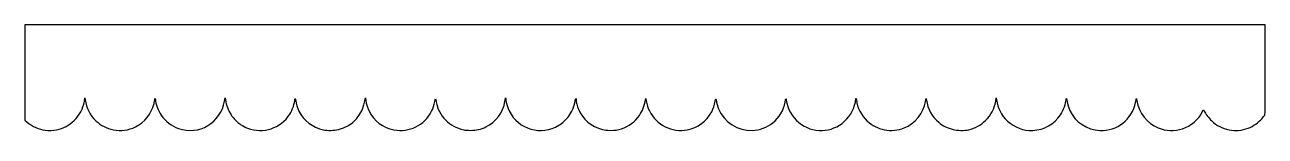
# Model space of a CAD drawing. Header units: centimetres. Extents: x -47.6 to 47.6, y -3.9 to 4.6.
import ezdxf

# ---------------------------------------------------------------- set-up
doc = ezdxf.new("R2010")
doc.units = ezdxf.units.CM
doc.header["$MEASUREMENT"] = 0
doc.layers.add('Layer 1', color=7, linetype='Continuous')

msp = doc.modelspace()

# ---------------------------------------------------------------- linework, layer by layer
at = {"layer": 'Layer 1'}
msp.add_open_spline([(-46.05073, -3.4736), (-46.53325, -3.40692), (-47.04363, -3.1775), (-47.43957, -2.84932), (-47.43957, -2.84932), (-47.43957, -2.84932), (-47.625, -2.69562), (-47.625, -2.69562), (-47.625, -2.69562), (-47.625, -2.69562), (-47.625, 0.9673), (-47.625, 0.9673), (-47.625, 0.9673), (-47.625, 0.9673), (-47.625, 4.63021), (-47.625, 4.63021), (-47.625, 4.63021), (-47.625, 4.63021), (0, 4.63021), (0, 4.63021), (0, 4.63021), (0, 4.63021), (47.625, 4.63021), (47.625, 4.63021), (47.625, 4.63021), (47.625, 4.63021), (47.625, 1.1776), (47.625, 1.1776), (47.625, 1.1776), (47.625, -2.17447), (47.62354, -2.27675), (47.57478, -2.33475), (47.57478, -2.33475), (47.54717, -2.3676), (47.4638, -2.4684), (47.38953, -2.55874), (47.38953, -2.55874), (47.15002, -2.85008), (46.69524, -3.17212), (46.32854, -3.31007), (46.32854, -3.31007), (45.85465, -3.48834), (45.31199, -3.53668), (44.85231, -3.44155), (44.85231, -3.44155), (44.32404, -3.33223), (43.90362, -3.11573), (43.52077, -2.75586), (43.52077, -2.75586), (43.29498, -2.54363), (43.02406, -2.18407), (42.94445, -1.99099), (42.94445, -1.99099), (42.92495, -1.9437), (42.90151, -1.9055), (42.89236, -1.90612), (42.89236, -1.90612), (42.88321, -1.90674), (42.84001, -1.97916), (42.79635, -2.06707), (42.79635, -2.06707), (42.51383, -2.63592), (41.90342, -3.1528), (41.275, -3.35531), (41.275, -3.35531), (40.6566, -3.55459), (40.00703, -3.53079), (39.41538, -3.28718), (39.41538, -3.28718), (38.54299, -2.92797), (37.91782, -2.13324), (37.77182, -1.19784), (37.77182, -1.19784), (37.7519, -1.07018), (37.73406, -0.99549), (37.73217, -1.03188), (37.73217, -1.03188), (37.73029, -1.06826), (37.70578, -1.20685), (37.6777, -1.33986), (37.6777, -1.33986), (37.40321, -2.64011), (36.24577, -3.54633), (34.93823, -3.48475), (34.93823, -3.48475), (33.92019, -3.43681), (33.0478, -2.8573), (32.62029, -1.94501), (32.62029, -1.94501), (32.50636, -1.70189), (32.38517, -1.28255), (32.38507, -1.13109), (32.38507, -1.13109), (32.38503, -1.07652), (32.37309, -1.03188), (32.35854, -1.03188), (32.35854, -1.03188), (32.34399, -1.03188), (32.33208, -1.07164), (32.33208, -1.12025), (32.33208, -1.12025), (32.33208, -1.3847), (32.12659, -1.94151), (31.90375, -2.28088), (31.90375, -2.28088), (31.42719, -3.00664), (30.65659, -3.44261), (29.77477, -3.48535), (29.77477, -3.48535), (29.06095, -3.51995), (28.36828, -3.2609), (27.83545, -2.76007), (27.83545, -2.76007), (27.35852, -2.31178), (27.07758, -1.76291), (26.99829, -1.12448), (26.99829, -1.12448), (26.99829, -1.12448), (26.97857, -0.96573), (26.97857, -0.96573), (26.97857, -0.96573), (26.97857, -0.96573), (26.93138, -1.22982), (26.93138, -1.22982), (26.93138, -1.22982), (26.81943, -1.85625), (26.59697, -2.27783), (26.14232, -2.72521), (26.14232, -2.72521), (25.77201, -3.08959), (25.36937, -3.31043), (24.8576, -3.42987), (24.8576, -3.42987), (24.54642, -3.5025), (23.95706, -3.49719), (23.65942, -3.41908), (23.65942, -3.41908), (23.23322, -3.30723), (22.8781, -3.1275), (22.55313, -2.8592), (22.55313, -2.8592), (22.06342, -2.45486), (21.69723, -1.78763), (21.61924, -1.15756), (21.61924, -1.15756), (21.59587, -0.96873), (21.5826, -0.98841), (21.53838, -1.27748), (21.53838, -1.27748), (21.40502, -2.14929), (20.75278, -2.95239), (19.89752, -3.29784), (19.89752, -3.29784), (19.43551, -3.48446), (18.86489, -3.539), (18.39398, -3.44155), (18.39398, -3.44155), (17.8678, -3.33266), (17.44521, -3.11566), (17.06691, -2.76007), (17.06691, -2.76007), (16.60317, -2.32418), (16.30695, -1.74603), (16.2289, -1.12448), (16.2289, -1.12448), (16.21781, -1.03621), (16.20493, -0.99509), (16.19988, -1.03188), (16.19988, -1.03188), (16.09715, -1.78035), (15.83255, -2.30826), (15.32283, -2.78174), (15.32283, -2.78174), (14.35126, -3.68421), (12.86115, -3.72737), (11.81835, -2.88323), (11.81835, -2.88323), (11.30113, -2.46456), (10.93022, -1.803), (10.85083, -1.15756), (10.85083, -1.15756), (10.82874, -0.97801), (10.82489, -0.98501), (10.76705, -1.30969), (10.76705, -1.30969), (10.66059, -1.90731), (10.30507, -2.49967), (9.819, -2.88927), (9.819, -2.88927), (9.35232, -3.26334), (8.84057, -3.45655), (8.24177, -3.48475), (8.24177, -3.48475), (7.12095, -3.53754), (6.07384, -2.86393), (5.64619, -1.815), (5.64619, -1.815), (5.56351, -1.61219), (5.51342, -1.41889), (5.4604, -1.09802), (5.4604, -1.09802), (5.44403, -0.99899), (5.43994, -1.00834), (5.39677, -1.24354), (5.39677, -1.24354), (5.33735, -1.5673), (5.26276, -1.78601), (5.1194, -2.05696), (5.1194, -2.05696), (4.73947, -2.77498), (4.04732, -3.28714), (3.24727, -3.44222), (3.24727, -3.44222), (2.06681, -3.67106), (0.87401, -3.07199), (0.3349, -1.97954), (0.3349, -1.97954), (0.20218, -1.71059), (0.14568, -1.52849), (0.09422, -1.20385), (0.09422, -1.20385), (0.06194, -1.00023), (0.05995, -0.99621), (0.04197, -1.09802), (0.04197, -1.09802), (-0.05215, -1.63073), (-0.18065, -1.97097), (-0.4219, -2.32622), (-0.4219, -2.32622), (-0.73966, -2.79414), (-1.26281, -3.18468), (-1.79917, -3.35435), (-1.79917, -3.35435), (-2.13854, -3.46171), (-2.25842, -3.47928), (-2.64583, -3.47845), (-2.64583, -3.47845), (-2.96081, -3.47778), (-3.0721, -3.46655), (-3.2676, -3.4157), (-3.2676, -3.4157), (-4.11342, -3.19569), (-4.78764, -2.61926), (-5.11118, -1.8395), (-5.11118, -1.8395), (-5.19956, -1.62648), (-5.29167, -1.28409), (-5.29167, -1.16854), (-5.29167, -1.16854), (-5.29167, -0.98203), (-5.32924, -1.00098), (-5.36366, -1.20485), (-5.36366, -1.20485), (-5.43897, -1.65086), (-5.61393, -2.07419), (-5.85608, -2.39624), (-5.85608, -2.39624), (-6.03708, -2.63695), (-6.36573, -2.93773), (-6.61615, -3.09184), (-6.61615, -3.09184), (-7.96126, -3.91963), (-9.72136, -3.41053), (-10.42486, -1.99021), (-10.42486, -1.99021), (-10.54763, -1.74234), (-10.65935, -1.3734), (-10.68116, -1.14379), (-10.68116, -1.14379), (-10.68983, -1.05254), (-10.70003, -0.98111), (-10.70384, -0.98504), (-10.70384, -0.98504), (-10.70765, -0.98897), (-10.72985, -1.10308), (-10.75317, -1.23863), (-10.75317, -1.23863), (-10.90385, -2.11418), (-11.43383, -2.82869), (-12.21725, -3.21251), (-12.21725, -3.21251), (-12.61188, -3.40584), (-12.93776, -3.47927), (-13.40115, -3.47927), (-13.40115, -3.47927), (-13.61929, -3.47927), (-13.83138, -3.46478), (-13.91708, -3.44401), (-13.91708, -3.44401), (-14.51408, -3.29936), (-14.9136, -3.08172), (-15.30673, -2.68698), (-15.30673, -2.68698), (-15.69769, -2.29443), (-15.95229, -1.80967), (-16.03643, -1.29767), (-16.03643, -1.29767), (-16.08873, -0.97939), (-16.09084, -0.97856), (-16.14032, -1.25677), (-16.14032, -1.25677), (-16.19448, -1.56129), (-16.25429, -1.74209), (-16.39125, -2.01523), (-16.39125, -2.01523), (-16.92462, -3.07896), (-18.11738, -3.66805), (-19.28057, -3.44224), (-19.28057, -3.44224), (-20.09676, -3.28379), (-20.82193, -2.7388), (-21.17963, -2.015), (-21.17963, -2.015), (-21.3094, -1.75243), (-21.40188, -1.46296), (-21.44161, -1.19498), (-21.44161, -1.19498), (-21.44161, -1.19498), (-21.4756, -0.96573), (-21.4756, -0.96573), (-21.4756, -0.96573), (-21.4756, -0.96573), (-21.4954, -1.11125), (-21.4954, -1.11125), (-21.4954, -1.11125), (-21.65186, -2.26128), (-22.42075, -3.12549), (-23.54792, -3.41821), (-23.54792, -3.41821), (-23.81869, -3.48853), (-24.44342, -3.5027), (-24.68563, -3.44401), (-24.68563, -3.44401), (-25.56512, -3.23091), (-26.19305, -2.7491), (-26.57068, -1.9976), (-26.57068, -1.9976), (-26.69172, -1.75672), (-26.80149, -1.40577), (-26.82094, -1.19744), (-26.82094, -1.19744), (-26.83575, -1.03885), (-26.88167, -0.96237), (-26.88167, -1.09629), (-26.88167, -1.09629), (-26.88167, -1.35373), (-27.07546, -1.90747), (-27.28067, -2.23639), (-27.28067, -2.23639), (-27.95747, -3.32118), (-29.31982, -3.76988), (-30.52236, -3.30405), (-30.52236, -3.30405), (-30.66936, -3.24711), (-30.89557, -3.13071), (-31.02507, -3.04538), (-31.02507, -3.04538), (-31.28366, -2.87499), (-31.6238, -2.53885), (-31.78568, -2.29371), (-31.78568, -2.29371), (-32.00919, -1.95527), (-32.1745, -1.5137), (-32.21507, -1.14679), (-32.21507, -1.14679), (-32.21507, -1.14679), (-32.23509, -0.96573), (-32.23509, -0.96573), (-32.23509, -0.96573), (-32.23509, -0.96573), (-32.28404, -1.23952), (-32.28404, -1.23952), (-32.28404, -1.23952), (-32.581, -2.90043), (-34.24044, -3.88414), (-35.82458, -3.33834), (-35.82458, -3.33834), (-36.34062, -3.16054), (-36.83705, -2.77942), (-37.15331, -2.31825), (-37.15331, -2.31825), (-37.37104, -2.00075), (-37.59705, -1.39634), (-37.59722, -1.13109), (-37.59722, -1.13109), (-37.59726, -1.07652), (-37.6092, -1.03188), (-37.62375, -1.03188), (-37.62375, -1.03188), (-37.6383, -1.03188), (-37.65021, -1.07164), (-37.65021, -1.12025), (-37.65021, -1.12025), (-37.65021, -1.16885), (-37.6741, -1.3028), (-37.7033, -1.4179), (-37.7033, -1.4179), (-37.90529, -2.21422), (-38.40965, -2.8491), (-39.12999, -3.2138), (-39.12999, -3.2138), (-39.62924, -3.46656), (-40.27702, -3.55387), (-40.81977, -3.44155), (-40.81977, -3.44155), (-41.34595, -3.33266), (-41.76854, -3.11566), (-42.14684, -2.76007), (-42.14684, -2.76007), (-42.622, -2.31345), (-42.905, -1.76053), (-42.984, -1.12448), (-42.984, -1.12448), (-42.984, -1.12448), (-43.00372, -0.96573), (-43.00372, -0.96573), (-43.00372, -0.96573), (-43.00372, -0.96573), (-43.05091, -1.22982), (-43.05091, -1.22982), (-43.05091, -1.22982), (-43.16286, -1.85625), (-43.38532, -2.27783), (-43.83997, -2.72521), (-43.83997, -2.72521), (-44.22933, -3.10833), (-44.64449, -3.32825), (-45.1872, -3.43884), (-45.1872, -3.43884), (-45.4339, -3.48912), (-45.82465, -3.50485), (-46.05073, -3.4736)], degree=3, knots=[0, 0, 0, 0, 0.00917431, 0.00917431, 0.00917431, 0.00917431, 0.01834862, 0.01834862, 0.01834862, 0.01834862, 0.02752294, 0.02752294, 0.02752294, 0.02752294, 0.03669725, 0.03669725, 0.03669725, 0.03669725, 0.04587156, 0.04587156, 0.04587156, 0.04587156, 0.05504587, 0.05504587, 0.05504587, 0.05504587, 0.06422018, 0.06422018, 0.06422018, 0.06422018, 0.0733945, 0.0733945, 0.0733945, 0.0733945, 0.08256881, 0.08256881, 0.08256881, 0.08256881, 0.09174312, 0.09174312, 0.09174312, 0.09174312, 0.10091743, 0.10091743, 0.10091743, 0.10091743, 0.11009174, 0.11009174, 0.11009174, 0.11009174, 0.11926606, 0.11926606, 0.11926606, 0.11926606, 0.12844037, 0.12844037, 0.12844037, 0.12844037, 0.13761468, 0.13761468, 0.13761468, 0.13761468, 0.14678899, 0.14678899, 0.14678899, 0.14678899, 0.1559633, 0.1559633, 0.1559633, 0.1559633, 0.16513761, 0.16513761, 0.16513761, 0.16513761, 0.17431193, 0.17431193, 0.17431193, 0.17431193, 0.18348624, 0.18348624, 0.18348624, 0.18348624, 0.19266055, 0.19266055, 0.19266055, 0.19266055, 0.20183486, 0.20183486, 0.20183486, 0.20183486, 0.21100917, 0.21100917, 0.21100917, 0.21100917, 0.22018349, 0.22018349, 0.22018349, 0.22018349, 0.2293578, 0.2293578, 0.2293578, 0.2293578, 0.23853211, 0.23853211, 0.23853211, 0.23853211, 0.24770642, 0.24770642, 0.24770642, 0.24770642, 0.25688073, 0.25688073, 0.25688073, 0.25688073, 0.26605505, 0.26605505, 0.26605505, 0.26605505, 0.27522936, 0.27522936, 0.27522936, 0.27522936, 0.28440367, 0.28440367, 0.28440367, 0.28440367, 0.29357798, 0.29357798, 0.29357798, 0.29357798, 0.30275229, 0.30275229, 0.30275229, 0.30275229, 0.31192661, 0.31192661, 0.31192661, 0.31192661, 0.32110092, 0.32110092, 0.32110092, 0.32110092, 0.33027523, 0.33027523, 0.33027523, 0.33027523, 0.33944954, 0.33944954, 0.33944954, 0.33944954, 0.34862385, 0.34862385, 0.34862385, 0.34862385, 0.35779817, 0.35779817, 0.35779817, 0.35779817, 0.36697248, 0.36697248, 0.36697248, 0.36697248, 0.37614679, 0.37614679, 0.37614679, 0.37614679, 0.3853211, 0.3853211, 0.3853211, 0.3853211, 0.39449541, 0.39449541, 0.39449541, 0.39449541, 0.40366972, 0.40366972, 0.40366972, 0.40366972, 0.41284404, 0.41284404, 0.41284404, 0.41284404, 0.42201835, 0.42201835, 0.42201835, 0.42201835, 0.43119266, 0.43119266, 0.43119266, 0.43119266, 0.44036697, 0.44036697, 0.44036697, 0.44036697, 0.44954128, 0.44954128, 0.44954128, 0.44954128, 0.4587156, 0.4587156, 0.4587156, 0.4587156, 0.46788991, 0.46788991, 0.46788991, 0.46788991, 0.47706422, 0.47706422, 0.47706422, 0.47706422, 0.48623853, 0.48623853, 0.48623853, 0.48623853, 0.49541284, 0.49541284, 0.49541284, 0.49541284, 0.50458716, 0.50458716, 0.50458716, 0.50458716, 0.51376147, 0.51376147, 0.51376147, 0.51376147, 0.52293578, 0.52293578, 0.52293578, 0.52293578, 0.53211009, 0.53211009, 0.53211009, 0.53211009, 0.5412844, 0.5412844, 0.5412844, 0.5412844, 0.55045872, 0.55045872, 0.55045872, 0.55045872, 0.55963303, 0.55963303, 0.55963303, 0.55963303, 0.56880734, 0.56880734, 0.56880734, 0.56880734, 0.57798165, 0.57798165, 0.57798165, 0.57798165, 0.58715596, 0.58715596, 0.58715596, 0.58715596, 0.59633028, 0.59633028, 0.59633028, 0.59633028, 0.60550459, 0.60550459, 0.60550459, 0.60550459, 0.6146789, 0.6146789, 0.6146789, 0.6146789, 0.62385321, 0.62385321, 0.62385321, 0.62385321, 0.63302752, 0.63302752, 0.63302752, 0.63302752, 0.64220183, 0.64220183, 0.64220183, 0.64220183, 0.65137615, 0.65137615, 0.65137615, 0.65137615, 0.66055046, 0.66055046, 0.66055046, 0.66055046, 0.66972477, 0.66972477, 0.66972477, 0.66972477, 0.67889908, 0.67889908, 0.67889908, 0.67889908, 0.68807339, 0.68807339, 0.68807339, 0.68807339, 0.69724771, 0.69724771, 0.69724771, 0.69724771, 0.70642202, 0.70642202, 0.70642202, 0.70642202, 0.71559633, 0.71559633, 0.71559633, 0.71559633, 0.72477064, 0.72477064, 0.72477064, 0.72477064, 0.73394495, 0.73394495, 0.73394495, 0.73394495, 0.74311927, 0.74311927, 0.74311927, 0.74311927, 0.75229358, 0.75229358, 0.75229358, 0.75229358, 0.76146789, 0.76146789, 0.76146789, 0.76146789, 0.7706422, 0.7706422, 0.7706422, 0.7706422, 0.77981651, 0.77981651, 0.77981651, 0.77981651, 0.78899083, 0.78899083, 0.78899083, 0.78899083, 0.79816514, 0.79816514, 0.79816514, 0.79816514, 0.80733945, 0.80733945, 0.80733945, 0.80733945, 0.81651376, 0.81651376, 0.81651376, 0.81651376, 0.82568807, 0.82568807, 0.82568807, 0.82568807, 0.83486239, 0.83486239, 0.83486239, 0.83486239, 0.8440367, 0.8440367, 0.8440367, 0.8440367, 0.85321101, 0.85321101, 0.85321101, 0.85321101, 0.86238532, 0.86238532, 0.86238532, 0.86238532, 0.87155963, 0.87155963, 0.87155963, 0.87155963, 0.88073394, 0.88073394, 0.88073394, 0.88073394, 0.88990826, 0.88990826, 0.88990826, 0.88990826, 0.89908257, 0.89908257, 0.89908257, 0.89908257, 0.90825688, 0.90825688, 0.90825688, 0.90825688, 0.91743119, 0.91743119, 0.91743119, 0.91743119, 0.9266055, 0.9266055, 0.9266055, 0.9266055, 0.93577982, 0.93577982, 0.93577982, 0.93577982, 0.94495413, 0.94495413, 0.94495413, 0.94495413, 0.95412844, 0.95412844, 0.95412844, 0.95412844, 0.96330275, 0.96330275, 0.96330275, 0.96330275, 0.97247706, 0.97247706, 0.97247706, 0.97247706, 0.98165138, 0.98165138, 0.98165138, 0.98165138, 1, 1, 1, 1], dxfattribs=at)

doc.saveas('drawing.dxf')
